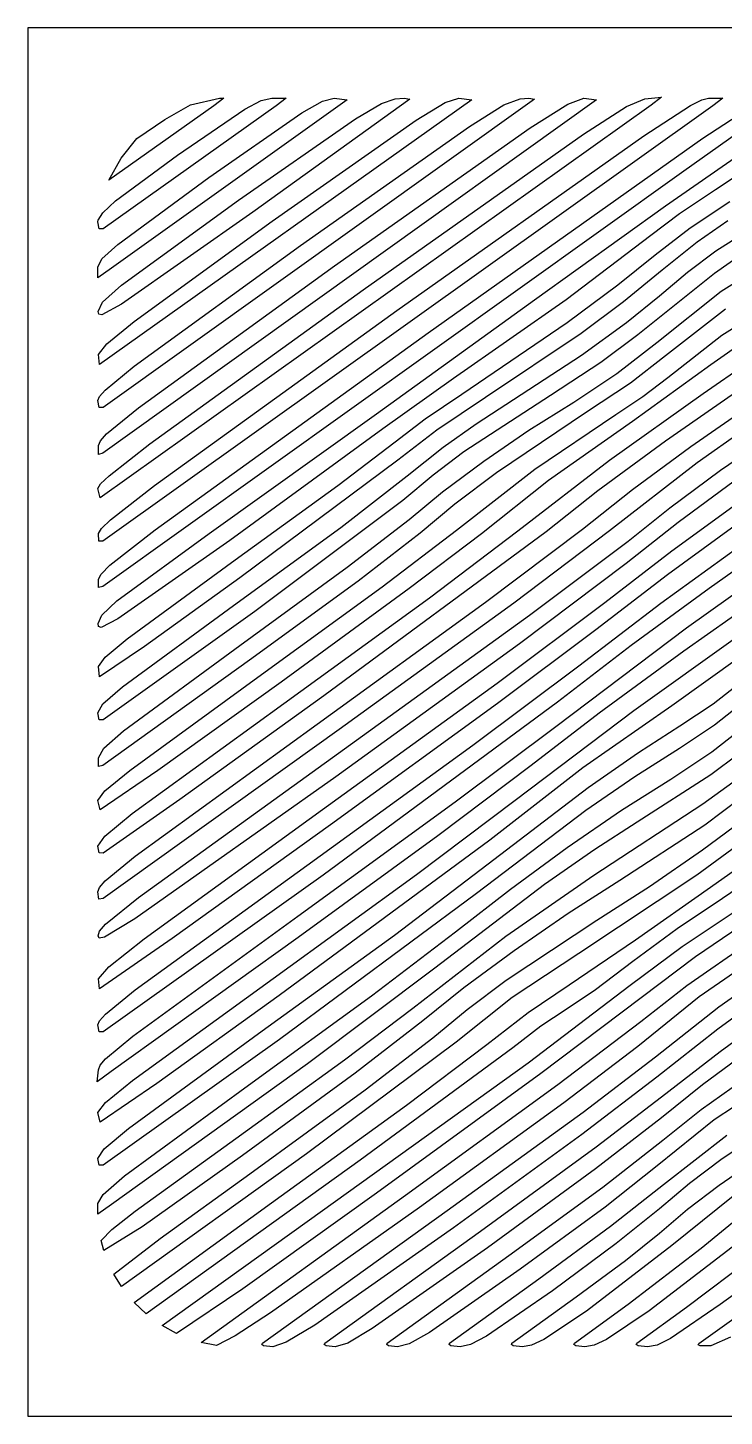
# Model space of a CAD drawing. Extents: x 0 to 100, y 0 to 100.
# Drawn here: x 0 to 50.2, y 0 to 100 of the extents above; entities that cross this region are included whole.
import ezdxf

# ---------------------------------------------------------------- set-up
doc = ezdxf.new("R2010")
doc.units = 0

msp = doc.modelspace()

# ---------------------------------------------------------------- linework, layer by layer
at = {"layer": 'Calque 1'}
for p, q in [((12.999681, 99.999614), (-0.000552, 99.999614)), ((-0.000552, 99.999614), (-0.000552, 86.999382)), ((86.999207, 99.999614), (12.999681, 99.999614)), ((32.002112, 94.814396), (5.168633, 75.743756)), ((44.917069, 94.414426), (5.21721, 66.15212)), ((49.378812, 94.379819), (5.402233, 63.025701)), ((36.523809, 94.849136), (5.424961, 72.642261)), ((17.904812, 94.381882), (5.424961, 85.519384)), ((13.408965, 94.383417), (5.835779, 89.016827)), ((23.010417, 94.815454), (6.0244, 82.684403)), ((9.867518, 93.387655), (11.723782, 94.451653)), ((10.794726, 90.830676), (15.639227, 94.144178)), ((11.723782, 94.451653), (13.814094, 94.927585)), ((14.123656, 94.927585), (13.408965, 94.383417)), ((13.814094, 94.927585), (14.123656, 94.927585)), ((13.814094, 94.927585), (13.814094, 94.927585)), ((15.639227, 94.144178), (16.822838, 94.761835)), ((27.531585, 94.849665), (16.216031, 86.729745)), ((16.822838, 94.761835), (17.579322, 94.927585)), ((17.579242, 94.927585), (18.620006, 94.927585)), ((17.579322, 94.927585), (17.579242, 94.927585)), ((18.620006, 94.927585), (17.904812, 94.381882)), ((19.753103, 93.878923), (21.240845, 94.712685)), ((21.240845, 94.712685), (22.081281, 94.927585)), ((22.081281, 94.927585), (23.010417, 94.815454)), ((22.081281, 94.927585), (22.081281, 94.927585)), ((40.995367, 94.813893), (23.334955, 82.189342)), ((23.622854, 93.449482), (25.481439, 94.54682)), ((25.481439, 94.54682), (26.482566, 94.882738)), ((26.482566, 94.882738), (27.125926, 94.920441)), ((27.125926, 94.92097), (27.531585, 94.849665)), ((27.125926, 94.920441), (27.125926, 94.92097)), ((27.984184, 93.338053), (30.083381, 94.60835)), ((30.083381, 94.60835), (31.074536, 94.927585)), ((31.074536, 94.927585), (31.075039, 94.927585)), ((31.075039, 94.927585), (31.075039, 94.927585)), ((31.075039, 94.927585), (32.002112, 94.814396)), ((31.835626, 92.890249), (34.31817, 94.438357)), ((34.31817, 94.438357), (35.474763, 94.882738)), ((35.474763, 94.882738), (36.118653, 94.92097)), ((36.118653, 94.92097), (36.523809, 94.849136)), ((36.118653, 94.92097), (36.118653, 94.92097)), ((36.20874, 92.792291), (38.925438, 94.504168)), ((38.925438, 94.504168), (40.066204, 94.927585)), ((40.046212, 92.335792), (43.155784, 94.329888)), ((40.066204, 94.927585), (40.995367, 94.813893)), ((40.066204, 94.927585), (40.066204, 94.927585)), ((43.155784, 94.329888), (44.466987, 94.882632)), ((44.398348, 92.21976), (47.753712, 94.389769)), ((44.466987, 94.882632), (45.666395, 94.996297)), ((45.666395, 94.996297), (44.917069, 94.414426)), ((47.753712, 94.389769), (48.582272, 94.810523)), ((48.582272, 94.810523), (49.049115, 94.927585)), ((48.645573, 92.047235), (52.231891, 94.374981)), ((49.049115, 94.927585), (50.093503, 94.927585)), ((49.049115, 94.927585), (49.049115, 94.927585)), ((50.093503, 94.927585), (49.378812, 94.379819)), ((7.871851, 92.024395), (9.867518, 93.387655)), ((13.038945, 89.22045), (19.753103, 93.878923)), ((15.181459, 87.579824), (23.622854, 93.449482)), ((17.611283, 86.068711), (27.984184, 93.338053)), ((45.965585, 87.168371), (54.834943, 93.347865)), ((52.879377, 93.653247), (47.265772, 89.681909)), ((6.719622, 90.61973), (7.871851, 92.024395)), ((19.662834, 84.326273), (31.835626, 92.890249)), ((22.106099, 82.853392), (36.20874, 92.792291)), ((24.166936, 81.135164), (40.046212, 92.335792)), ((26.602978, 79.643789), (44.398348, 92.21976)), ((28.846245, 78.035601), (48.645573, 92.047235)), ((54.074604, 91.308446), (49.562776, 88.339362)), ((5.835779, 89.016827), (6.719622, 90.61973)), ((6.328227, 87.526729), (10.794726, 90.830676)), ((47.265772, 89.681909), (5.399111, 59.751989)), ((6.480323, 84.398842), (13.038945, 89.22045)), ((49.562776, 88.339362), (46.95452, 86.599487)), ((5.397801, 86.67755), (6.328227, 87.526729)), ((6.761475, 81.453189), (15.181459, 87.579824)), ((36.523809, 80.397745), (45.965585, 87.168371)), ((47.722344, 85.585152), (50.590628, 87.49394)), ((49.574051, 83.934707), (54.508732, 87.0428)), ((-0.000552, 86.999382), (-0.000552, 12.999856)), ((5.050311, 86.017011), (5.054545, 86.051143)), ((5.141493, 85.5279), (5.050311, 86.017011)), ((5.054545, 86.051143), (5.064863, 86.136391)), ((5.064863, 86.136391), (5.397801, 86.67755)), ((16.216031, 86.729745), (6.754094, 80.096715)), ((7.67085, 78.839728), (17.611283, 86.068711)), ((46.95452, 86.599487), (44.89278, 85.031043)), ((50.45368, 86.085247), (48.237635, 84.549462)), ((5.424961, 85.519384), (5.141493, 85.5279)), ((44.89278, 85.031043), (38.802956, 80.404624)), ((45.216286, 83.647671), (47.722344, 85.585152)), ((5.336921, 83.351882), (6.480323, 84.398842)), ((7.677035, 75.628348), (19.662834, 84.326273)), ((48.237635, 84.549462), (45.712882, 82.540761)), ((51.984792, 84.059911), (49.479919, 82.296981)), ((5.050311, 82.755206), (5.336921, 83.351882)), ((42.530346, 81.491472), (45.216286, 83.647671)), ((47.536244, 82.400562), (49.574051, 83.934707)), ((49.979514, 81.032565), (54.576942, 83.942204)), ((5.050311, 81.997625), (5.050311, 82.755206)), ((6.0244, 82.684403), (5.050311, 81.997625)), ((23.334955, 82.189342), (5.39964, 69.355532)), ((7.985112, 72.635716), (22.106099, 82.853392)), ((45.712882, 82.540761), (42.929194, 80.267508)), ((49.479919, 82.296981), (43.965708, 77.890397)), ((45.516006, 80.689712), (47.536244, 82.400562)), ((5.388543, 80.232721), (6.761475, 81.453189)), ((8.807039, 70.040203), (24.166936, 81.135164)), ((38.863357, 78.779195), (42.530346, 81.491472)), ((45.328946, 77.33644), (49.979514, 81.032565)), ((5.064784, 79.574124), (5.388543, 80.232721)), ((6.754094, 80.096715), (5.345974, 79.333562)), ((25.133299, 72.198767), (36.523809, 80.397745)), ((38.802956, 80.404624), (30.678694, 74.745379)), ((42.929194, 80.267508), (39.888388, 77.986901)), ((43.144088, 78.775134), (45.516006, 80.689712)), ((50.018471, 77.858254), (54.508732, 80.698496)), ((5.115527, 79.361122), (5.064784, 79.574124)), ((5.345974, 79.333562), (5.115527, 79.361122)), ((9.123143, 67.029255), (26.602978, 79.643789)), ((50.286126, 79.737045), (45.965585, 76.36079)), ((5.697715, 77.227505), (7.67085, 78.839728)), ((9.172329, 63.849907), (28.846245, 78.035601)), ((31.274006, 73.619869), (38.863357, 78.779195)), ((39.895869, 76.418502), (43.144088, 78.775134)), ((5.10508, 76.476545), (5.697715, 77.227505)), ((39.888388, 77.986901), (32.987075, 73.368727)), ((43.965708, 77.890397), (41.291604, 75.888156)), ((42.441621, 75.110206), (45.328946, 77.33644)), ((46.115445, 74.82134), (50.018471, 77.858254)), ((51.801975, 77.535512), (49.222761, 75.713779)), ((5.168633, 75.743756), (5.10508, 76.476545)), ((32.320431, 71.462883), (39.895869, 76.418502)), ((45.965585, 76.36079), (43.427338, 74.414779)), ((5.578691, 73.905292), (7.677035, 75.628348)), ((41.291604, 75.888156), (37.671014, 73.504617)), ((39.341194, 73.046253), (42.441621, 75.110206)), ((49.222761, 75.713779), (43.567802, 71.650472)), ((48.663617, 73.666885), (51.874792, 75.869178)), ((30.678694, 74.745379), (25.582878, 71.110987)), ((43.427338, 74.414779), (40.270859, 72.310395)), ((44.334924, 73.452765), (46.115445, 74.82134)), ((5.050311, 73.147641), (5.166369, 73.442598)), ((5.139906, 72.642996), (5.050311, 73.147641)), ((5.166369, 73.442598), (5.578691, 73.905292)), ((28.631592, 71.838412), (31.274006, 73.619869)), ((32.987075, 73.368727), (29.487882, 71.017927)), ((37.671014, 73.504617), (31.414235, 69.448559)), ((36.114017, 71.010934), (39.341194, 73.046253)), ((41.919317, 68.856343), (48.663617, 73.666885)), ((42.368923, 72.142967), (44.334924, 73.452765)), ((50.755385, 73.569099), (45.946376, 70.223959)), ((5.424961, 72.642261), (5.139906, 72.642996)), ((5.675621, 70.74451), (7.985112, 72.635716)), ((13.082892, 63.585876), (25.133299, 72.198767)), ((40.270859, 72.310395), (33.767462, 67.937595)), ((36.533201, 68.21121), (42.368923, 72.142967)), ((47.781071, 69.840579), (51.702959, 72.547507)), ((25.582878, 71.110987), (14.567018, 63.067029)), ((26.482037, 70.185979), (28.631592, 71.838412)), ((29.487882, 71.017927), (26.672722, 68.867191)), ((29.928889, 69.801401), (32.320431, 71.462883)), ((32.862006, 68.779892), (36.114017, 71.010934)), ((43.567802, 71.650472), (37.537016, 67.404649)), ((51.581719, 71.01288), (48.242487, 68.659603)), ((5.099921, 69.906923), (5.238244, 70.245176)), ((5.238244, 70.245176), (5.675621, 70.74451)), ((5.868489, 67.737937), (8.807039, 70.040203)), ((22.350183, 67.042144), (26.482037, 70.185979)), ((45.946376, 70.223959), (41.089485, 66.654149)), ((49.9178, 68.129511), (53.752658, 70.774632)), ((5.100179, 69.27409), (5.099921, 69.906923)), ((5.39964, 69.355532), (5.100179, 69.27409)), ((27.345557, 67.7334), (29.928889, 69.801401)), ((31.414235, 69.448559), (29.202965, 67.787124)), ((43.588351, 66.754576), (47.781071, 69.840579)), ((26.672722, 68.867191), (15.287878, 60.390954)), ((29.883104, 66.565756), (32.862006, 68.779892)), ((30.883851, 63.818921), (36.533201, 68.21121)), ((35.321279, 63.776561), (41.919317, 68.856343)), ((48.242487, 68.659603), (41.913655, 63.761057)), ((46.259542, 65.431471), (49.9178, 68.129511)), ((5.058064, 66.82596), (5.245673, 67.144406)), ((5.245673, 67.144406), (5.868489, 67.737937)), ((5.961562, 64.554016), (9.123143, 67.029255)), ((14.941694, 61.675375), (22.350183, 67.042144)), ((22.549427, 64.016766), (27.345557, 67.7334)), ((29.202965, 67.787124), (27.019987, 65.956778)), ((33.767462, 67.937595), (30.78159, 65.679824)), ((37.537016, 67.404649), (32.693044, 63.556931)), ((50.910089, 67.353866), (46.871273, 64.376384)), ((5.21721, 66.15212), (5.058064, 66.82596)), ((27.475255, 64.581158), (29.883104, 66.565756)), ((41.089485, 66.654149), (37.366638, 63.70523)), ((39.970611, 63.893348), (43.588351, 66.754576)), ((46.422982, 62.326367), (52.118575, 66.487241)), ((59.064005, 66.74804), (49.113197, 59.607924)), ((27.019987, 65.956778), (16.363206, 57.959734)), ((30.78159, 65.679824), (28.280381, 63.597756)), ((43.27221, 63.03303), (46.259542, 65.431471)), ((52.426477, 65.217484), (46.101372, 60.603833)), ((5.310613, 63.927096), (5.961562, 64.554016)), ((14.837819, 58.391345), (22.549427, 64.016766)), ((23.023289, 61.139535), (27.475255, 64.581158)), ((46.871273, 64.376384), (43.127536, 61.416084)), ((45.626078, 58.552686), (53.484988, 64.256922)), ((5.102514, 63.575002), (5.310613, 63.927096)), ((5.113715, 63.015187), (5.102514, 63.575002)), ((5.402233, 63.025701), (5.113715, 63.015187)), ((5.909605, 61.283547), (9.172329, 63.849907)), ((6.425009, 58.727332), (13.082892, 63.585876)), ((14.567018, 63.067029), (6.490271, 57.424476)), ((37.366638, 63.70523), (21.341924, 51.887666)), ((28.280381, 63.597756), (23.804761, 60.145986)), ((25.529945, 59.72262), (30.883851, 63.818921)), ((32.693044, 63.556931), (27.492288, 59.620907)), ((28.944928, 58.938628), (35.321279, 63.776561)), ((32.997297, 58.62944), (39.970611, 63.893348)), ((41.913655, 63.761057), (35.019641, 58.555244)), ((36.155909, 57.687127), (43.27221, 63.03303)), ((41.582927, 58.595576), (46.422982, 62.326367)), ((5.288418, 60.658729), (5.909605, 61.283547)), ((7.158519, 55.988127), (14.941694, 61.675375)), ((15.282741, 55.500061), (23.023289, 61.139535)), ((43.127536, 61.416084), (35.433634, 55.632174)), ((5.099391, 60.292532), (5.288418, 60.658729)), ((5.10081, 59.677754), (5.099391, 60.292532)), ((5.099391, 60.292532), (5.099391, 60.292532)), ((15.287878, 60.390954), (8.403002, 55.448012)), ((23.804761, 60.145986), (15.990713, 54.464457)), ((46.101372, 60.603833), (40.935915, 56.626206)), ((47.477194, 56.784175), (52.235201, 60.158209)), ((5.399111, 59.751989), (5.10081, 59.677754)), ((16.578272, 53.225785), (25.529945, 59.72262)), ((27.492288, 59.620907), (18.254667, 52.876965)), ((49.113197, 59.607924), (43.488189, 55.506361)), ((52.910527, 59.071687), (47.269999, 55.101913)), ((5.327949, 57.705275), (6.425009, 58.727332)), ((6.827866, 52.541047), (14.837819, 58.391345)), ((18.46033, 51.337535), (28.944928, 58.938628)), ((20.861738, 49.843568), (32.997297, 58.62944)), ((35.019641, 58.555244), (22.435796, 49.454445)), ((33.828511, 52.786511), (41.582927, 58.595576)), ((39.703435, 54.048056), (45.626078, 58.552686)), ((5.064784, 57.091687), (5.327949, 57.705275)), ((5.106022, 56.870994), (5.064784, 57.091687)), ((6.490271, 57.424476), (5.298602, 56.815962)), ((16.363206, 57.959734), (5.424961, 50.160353)), ((22.829575, 48.075836), (36.155909, 57.687127)), ((5.298602, 56.815962), (5.106022, 56.870994)), ((40.935915, 56.626206), (33.845023, 51.329255)), ((38.050849, 49.686564), (47.477194, 56.784175)), ((43.682049, 50.824985), (51.175648, 56.177632)), ((8.403002, 55.448012), (5.170194, 53.262483)), ((5.588851, 54.664787), (7.158519, 55.988127)), ((6.893922, 49.370189), (15.282741, 55.500061)), ((35.433634, 55.632174), (22.210477, 46.061486)), ((43.488189, 55.506361), (38.172266, 51.432203)), ((47.269999, 55.101913), (41.17506, 50.64126)), ((5.10508, 53.994213), (5.588851, 54.664787)), ((15.990713, 54.464457), (5.399111, 46.873729)), ((32.076294, 48.325618), (39.703435, 54.048056)), ((51.312067, 54.669694), (46.41572, 51.154682)), ((5.170194, 53.262483), (5.10508, 53.994213)), ((7.346974, 46.513308), (16.578272, 53.225785)), ((5.411035, 51.305509), (6.827866, 52.541047)), ((18.254667, 52.876965), (9.368056, 46.501353)), ((21.236891, 43.686959), (33.828511, 52.786511)), ((49.381038, 51.319385), (51.51098, 52.964933)), ((5.050311, 50.668326), (5.411035, 51.305509)), ((7.533221, 43.407622), (18.46033, 51.337535)), ((21.341924, 51.887666), (10.952551, 44.409937)), ((38.172266, 51.432203), (21.281774, 38.97934)), ((33.845023, 51.329255), (21.823329, 42.584918)), ((46.41572, 51.154682), (40.010219, 46.694104)), ((46.996004, 49.734639), (49.381038, 51.319385)), ((51.641711, 51.468901), (49.499356, 49.781288)), ((5.139906, 50.161947), (5.050311, 50.668326)), ((5.424961, 50.160353), (5.139906, 50.161947)), ((35.134272, 44.380431), (43.682049, 50.824985)), ((41.17506, 50.64126), (36.265417, 46.867644)), ((22.435796, 49.454445), (5.424961, 37.29138)), ((5.479002, 48.117399), (6.893922, 49.370189)), ((7.751343, 40.346844), (20.861738, 49.843568)), ((30.810377, 44.240738), (38.050849, 49.686564)), ((44.013896, 47.812779), (46.996004, 49.734639)), ((49.499356, 49.781288), (46.970683, 48.100124)), ((49.305086, 47.85226), (51.728018, 49.755303)), ((5.099391, 47.424088), (5.479002, 48.117399)), ((7.982516, 37.36326), (22.829575, 48.075836)), ((20.108815, 39.669108), (32.076294, 48.325618)), ((46.970683, 48.100124), (43.736718, 46.060175)), ((5.099689, 46.792634), (5.099391, 47.424088)), ((40.39356, 45.274325), (44.013896, 47.812779)), ((46.332482, 45.88784), (49.305086, 47.85226)), ((51.206274, 47.681943), (49.23383, 46.197227)), ((5.399111, 46.873729), (5.099689, 46.792634)), ((9.368056, 46.501353), (5.220332, 43.670317)), ((5.557433, 45.032956), (7.346974, 46.513308)), ((22.210477, 46.061486), (7.711702, 35.821634)), ((36.265417, 46.867644), (29.558704, 41.800367)), ((40.010219, 46.694104), (33.309046, 41.493275)), ((43.736718, 46.060175), (40.207657, 43.632591)), ((49.23383, 46.197227), (43.91766, 42.790367)), ((5.057032, 44.344686), (5.557433, 45.032956)), ((32.680105, 39.389549), (40.39356, 45.274325)), ((42.789309, 43.649068), (46.332482, 45.88784)), ((48.658293, 44.100281), (51.234466, 45.990359)), ((5.220332, 43.670317), (5.057032, 44.344686)), ((5.057032, 44.344686), (5.057032, 44.344686)), ((10.952551, 44.409937), (5.424961, 40.557842)), ((19.46646, 36.017148), (30.810377, 44.240738)), ((28.0122, 39.015363), (35.134272, 44.380431)), ((40.802089, 38.964761), (48.658293, 44.100281)), ((51.342945, 44.487265), (48.788481, 42.578975)), ((5.562339, 41.783388), (7.533221, 43.407622)), ((8.376989, 34.378936), (21.236891, 43.686959)), ((40.207657, 43.632591), (32.327152, 37.659415)), ((38.858608, 40.949881), (42.789309, 43.649068)), ((48.62983, 40.800018), (52.025015, 43.311836)), ((21.823329, 42.584918), (10.415982, 34.399996)), ((43.91766, 42.790367), (40.856002, 40.828301)), ((48.788481, 42.578975), (42.668643, 38.586487)), ((5.050311, 41.052903), (5.562339, 41.783388)), ((5.141454, 40.565373), (5.050311, 41.052903)), ((33.309046, 41.493275), (18.116197, 30.293804)), ((29.558704, 41.800367), (19.479372, 34.487514)), ((51.808066, 41.600093), (48.203918, 38.976214)), ((5.424961, 40.557842), (5.141454, 40.565373)), ((5.569091, 38.553956), (7.751343, 40.346844)), ((34.789894, 37.967396), (38.858608, 40.949881)), ((40.856002, 40.828301), (37.236638, 38.29991)), ((44.802509, 38.158506), (48.62983, 40.800018)), ((49.194, 38.096611), (52.476086, 40.424069)), ((7.748807, 30.71674), (20.108815, 39.669108)), ((17.68108, 31.531619), (28.0122, 39.015363)), ((26.420803, 34.658759), (32.680105, 39.389549)), ((53.109111, 39.372963), (50.053895, 37.27651)), ((5.050311, 37.776096), (5.160447, 38.082927)), ((5.160447, 38.082927), (5.569091, 38.553956)), ((21.281774, 38.97934), (5.424961, 27.68019)), ((37.236638, 38.29991), (29.329929, 32.269065)), ((34.439728, 34.574238), (40.802089, 38.964761)), ((42.668643, 38.586487), (38.943302, 36.211205)), ((48.203918, 38.976214), (39.706636, 33.329461)), ((41.020238, 35.727747), (44.802509, 38.158506)), ((43.804683, 34.31699), (49.194, 38.096611)), ((5.133536, 37.238602), (5.050311, 37.776096)), ((5.424961, 37.29138), (5.133536, 37.238602)), ((5.607983, 35.428051), (7.982516, 37.36326)), ((32.327152, 37.659415), (18.151889, 27.141576)), ((30.832681, 34.878727), (34.789894, 37.967396)), ((50.053895, 37.27651), (46.796296, 35.099835)), ((7.57361, 27.379469), (19.46646, 36.017148)), ((38.943302, 36.211205), (35.050409, 33.53016)), ((47.166349, 33.828468), (50.912758, 36.339092)), ((5.179569, 34.934092), (5.607983, 35.428051)), ((7.711702, 35.821634), (5.517939, 34.495494)), ((34.472626, 31.402668), (41.020238, 35.727747)), ((46.796296, 35.099835), (43.609341, 32.742404)), ((52.001597, 35.721027), (48.121312, 33.09255)), ((5.065287, 34.610519), (5.179569, 34.934092)), ((5.150348, 34.423862), (5.065287, 34.610519)), ((5.065287, 34.610519), (5.065287, 34.610519)), ((5.517939, 34.495494), (5.150348, 34.423862)), ((10.415982, 34.399996), (5.16813, 30.781288)), ((5.849306, 32.372263), (8.376989, 34.378936)), ((19.479372, 34.487514), (5.999079, 24.826636)), ((16.897624, 27.747897), (26.420803, 34.658759)), ((24.779852, 30.286459), (30.832681, 34.878727)), ((27.752247, 29.390164), (34.439728, 34.574238)), ((39.008587, 31.061905), (43.804683, 34.31699)), ((47.495219, 31.014343), (52.128702, 34.239468)), ((54.209198, 34.244653), (48.385157, 30.195052)), ((35.050409, 33.53016), (31.418534, 30.848759)), ((39.706636, 33.329461), (34.895899, 30.168375)), ((43.419185, 31.055687), (47.166349, 33.828468)), ((48.121312, 33.09255), (44.207749, 30.131711)), ((49.793192, 29.489789), (55.857682, 33.774384)), ((5.10508, 31.513019), (5.849306, 32.372263)), ((29.329929, 32.269065), (20.165062, 25.381345)), ((43.609341, 32.742404), (40.902981, 30.705581)), ((56.187336, 32.593338), (49.715933, 27.867979)), ((5.16813, 30.781288), (5.10508, 31.513019)), ((7.558922, 24.184348), (17.68108, 31.531619)), ((31.656747, 29.298462), (34.472626, 31.402668)), ((36.055642, 29.068295), (39.008587, 31.061905)), ((36.061853, 25.449498), (43.419185, 31.055687)), ((44.167453, 28.437771), (47.495219, 31.014343)), ((49.88925, 26.279588), (56.590914, 31.154159)), ((5.591669, 28.953589), (7.748807, 30.71674)), ((18.116197, 30.293804), (9.290564, 23.969533)), ((15.915783, 23.838048), (24.779852, 30.286459)), ((31.418534, 30.848759), (28.476252, 28.472405)), ((34.895899, 30.168375), (30.882899, 26.935019)), ((44.207749, 30.131711), (36.980664, 24.677474)), ((40.902981, 30.705581), (38.800863, 29.299729)), ((48.385157, 30.195052), (43.961766, 26.623922)), ((22.830011, 25.657854), (27.752247, 29.390164)), ((29.180149, 27.257493), (31.656747, 29.298462)), ((33.076662, 26.782566), (36.055642, 29.068295)), ((38.800863, 29.299729), (36.980879, 28.089947)), ((45.225255, 25.878751), (49.793192, 29.489789)), ((5.050311, 28.1861), (5.168992, 28.483497)), ((5.139876, 27.680703), (5.050311, 28.1861)), ((5.050311, 28.1861), (5.050311, 28.1861)), ((5.168992, 28.483497), (5.591669, 28.953589)), ((28.476252, 28.472405), (23.584681, 24.697923)), ((36.980879, 28.089947), (34.953032, 26.524704)), ((38.203342, 23.887764), (44.167453, 28.437771)), ((5.424961, 27.68019), (5.139876, 27.680703)), ((18.151889, 27.141576), (5.424961, 18.077706)), ((5.603573, 25.729956), (7.57361, 27.379469)), ((7.257992, 20.72852), (16.897624, 27.747897)), ((24.316782, 23.5191), (29.180149, 27.257493)), ((49.715933, 27.867979), (45.327067, 24.426137)), ((30.882899, 26.935019), (20.094388, 18.895664)), ((34.953032, 26.524704), (23.95179, 18.441852)), ((27.283714, 22.399683), (33.076662, 26.782566)), ((43.961766, 26.623922), (38.637159, 22.574155)), ((45.666157, 22.995219), (49.88925, 26.279588)), ((52.11124, 26.43583), (48.626956, 23.870122)), ((5.099921, 24.947022), (5.223974, 25.272962)), ((5.223974, 25.272962), (5.603573, 25.729956)), ((20.165062, 25.381345), (6.0244, 15.241694)), ((14.992335, 19.991276), (22.830011, 25.657854)), ((21.236573, 14.811217), (36.061853, 25.449498)), ((40.012997, 21.895979), (45.225255, 25.878751)), ((4.99967, 24.07784), (5.099921, 24.947022)), ((5.999079, 24.826636), (4.99967, 24.07784)), ((5.602815, 22.585222), (7.558922, 24.184348)), ((23.584681, 24.697923), (15.466203, 18.771707)), ((36.980664, 24.677474), (25.133484, 16.054572)), ((45.327067, 24.426137), (39.927576, 20.281729)), ((48.519721, 22.087075), (51.507144, 24.204972)), ((53.908526, 24.257677), (49.469994, 21.347959)), ((9.290564, 23.969533), (5.218295, 21.190128)), ((6.971055, 17.307849), (15.915783, 23.838048)), ((15.991321, 17.465858), (24.316782, 23.5191)), ((27.231548, 15.918127), (38.203342, 23.887764)), ((48.626956, 23.870122), (45.66875, 21.489874)), ((5.057587, 21.864524), (5.602815, 22.585222)), ((17.564981, 15.364169), (27.283714, 22.399683)), ((38.637159, 22.574155), (28.229423, 15.032409)), ((40.970447, 19.395095), (45.666157, 22.995219)), ((45.762782, 19.882242), (48.519721, 22.087075)), ((48.364639, 5.239213), (71.820027, 22.036106)), ((5.218295, 21.190128), (5.057587, 21.864524)), ((30.2293, 14.810185), (40.012997, 21.895979)), ((45.66875, 21.489874), (40.923126, 17.810825)), ((49.469994, 21.347959), (45.36694, 18.024975)), ((5.507963, 19.260958), (7.257992, 20.72852)), ((39.927576, 20.281729), (30.678879, 13.560137)), ((45.804137, 16.691212), (50.374315, 20.232698)), ((52.436101, 20.140774), (50.045786, 18.533758)), ((5.050311, 18.570677), (5.507963, 19.260958)), ((7.737267, 14.7596), (14.992335, 19.991276)), ((32.627162, 13.331749), (40.970447, 19.395095)), ((41.43645, 16.50388), (45.762782, 19.882242)), ((5.141444, 18.084469), (5.050311, 18.570677)), ((5.050311, 18.570677), (5.050311, 18.570677)), ((5.424961, 18.077706), (5.141444, 18.084469)), ((20.094388, 18.895664), (6.751077, 9.333026)), ((15.466203, 18.771707), (8.236873, 13.644367)), ((23.95179, 18.441852), (8.533494, 7.362597)), ((45.36694, 18.024975), (41.597836, 15.067076)), ((50.045786, 18.533758), (47.690455, 16.764207)), ((49.813121, 16.646362), (52.194073, 18.271156)), ((5.431044, 15.977039), (6.971055, 17.307849)), ((9.537586, 12.807699), (15.991321, 17.465858)), ((40.923126, 17.810825), (33.141353, 12.122498)), ((25.133484, 16.054572), (15.504475, 9.185667)), ((34.676146, 11.564413), (41.43645, 16.50388)), ((41.996543, 13.690606), (45.804137, 16.691212)), ((47.690455, 16.764207), (45.514233, 14.934725)), ((47.541881, 14.921133), (49.813121, 16.646362)), ((5.050311, 15.311464), (5.431044, 15.977039)), ((5.050311, 14.554916), (5.050311, 15.311464)), ((6.0244, 15.241694), (5.050311, 14.554916)), ((7.668413, 8.188387), (17.564981, 15.364169)), ((12.487766, 5.315704), (27.231548, 15.918127)), ((28.229423, 15.032409), (17.484108, 7.446047)), ((41.597836, 15.067076), (35.482807, 10.579979)), ((50.842482, 15.8453), (46.415985, 12.299769)), ((6.063288, 13.437091), (7.737267, 14.7596)), ((9.67501, 6.528023), (21.236573, 14.811217)), ((16.905588, 5.258845), (30.2293, 14.810185)), ((45.514233, 14.934725), (42.390834, 12.43079)), ((45.516799, 13.193768), (47.541881, 14.921133)), ((48.523785, 12.092018), (51.726483, 14.712095)), ((5.277694, 12.649601), (6.063288, 13.437091)), ((8.236873, 13.644367), (5.479227, 11.925622)), ((30.678879, 13.560137), (20.690828, 6.566847)), ((21.401514, 5.258342), (32.627162, 13.331749)), ((36.823819, 9.888016), (41.996543, 13.690606)), ((43.075469, 11.222638), (45.516799, 13.193768)), ((57.356809, 13.402022), (49.887499, 8.052471)), ((-0.000552, 12.999856), (-0.000552, -0.000351)), ((5.479227, 11.925622), (5.277694, 12.649601)), ((6.198125, 10.23581), (9.537586, 12.807699)), ((33.141353, 12.122498), (24.828377, 6.30792)), ((42.390834, 12.43079), (37.81291, 9.034841)), ((46.415985, 12.299769), (40.271653, 7.56413)), ((43.268796, 8.073161), (48.523785, 12.092018)), ((50.762396, 12.182982), (44.783957, 7.588948)), ((25.897891, 5.257813), (34.676146, 11.564413)), ((39.521322, 8.598173), (43.075469, 11.222638)), ((47.465453, 7.843715), (52.26102, 11.444002)), ((6.751077, 9.333026), (6.198125, 10.23581)), ((35.482807, 10.579979), (28.949875, 6.039199)), ((15.504475, 9.185667), (10.716303, 5.956497)), ((30.394241, 5.259374), (36.823819, 9.888016)), ((37.81291, 9.034841), (33.068077, 5.770105)), ((8.533494, 7.362597), (7.668413, 8.188387)), ((34.890088, 5.256278), (39.521322, 8.598173)), ((39.386861, 5.256278), (43.268796, 8.073161)), ((49.887499, 8.052471), (46.313948, 5.589613)), ((17.484108, 7.446047), (14.944278, 5.787842)), ((40.271653, 7.56413), (37.196309, 5.524374)), ((44.783957, 7.588948), (41.707066, 5.518279)), ((43.883238, 5.254215), (47.465453, 7.843715)), ((10.716303, 5.956497), (9.67501, 6.528023)), ((20.690828, 6.566847), (18.632526, 5.32241)), ((24.828377, 6.30792), (23.062706, 5.270568)), ((28.949875, 6.039199), (27.485671, 5.217672)), ((13.609148, 5.097635), (12.487766, 5.315704)), ((14.944278, 5.787842), (13.609148, 5.097635)), ((16.870407, 5.157188), (16.905588, 5.258845)), ((16.99665, 5.076303), (16.870407, 5.157188)), ((17.654887, 5.003575), (16.99665, 5.076303)), ((18.632526, 5.32241), (17.654887, 5.003575)), ((21.367004, 5.156954), (21.401514, 5.258342)), ((21.494743, 5.076402), (21.367004, 5.156954)), ((22.157031, 5.004078), (21.494743, 5.076402)), ((23.062706, 5.270568), (22.157031, 5.004078)), ((25.864078, 5.156753), (25.897891, 5.257813)), ((25.992595, 5.076174), (25.864078, 5.156753)), ((26.655445, 5.003575), (25.992595, 5.076174)), ((27.485671, 5.217672), (26.655445, 5.003575)), ((30.359702, 5.157434), (30.394241, 5.259374)), ((30.488078, 5.076389), (30.359702, 5.157434)), ((31.154388, 5.003575), (30.488078, 5.076389)), ((31.906792, 5.165047), (31.154388, 5.003575)), ((33.068077, 5.770105), (31.906792, 5.165047)), ((34.856724, 5.156373), (34.890088, 5.256278)), ((34.984713, 5.07622), (34.856724, 5.156373)), ((35.640419, 5.003575), (34.984713, 5.07622)), ((36.309403, 5.118857), (35.640419, 5.003575)), ((37.196309, 5.524374), (36.309403, 5.118857)), ((39.354875, 5.156485), (39.386861, 5.256278)), ((39.486295, 5.076319), (39.354875, 5.156485)), ((40.152723, 5.003575), (39.486295, 5.076319)), ((40.827958, 5.115796), (40.152723, 5.003575)), ((41.707066, 5.518279), (40.827958, 5.115796)), ((43.852749, 5.155357), (43.883238, 5.254215)), ((43.986455, 5.075833), (43.852749, 5.155357)), ((44.656825, 5.003575), (43.986455, 5.075833)), ((45.359156, 5.128062), (44.656825, 5.003575)), ((46.313948, 5.589613), (45.359156, 5.128062)), ((48.319356, 5.130432), (48.364639, 5.239213)), ((48.454732, 5.062306), (48.319356, 5.130432)), ((49.22247, 5.057841), (48.454732, 5.062306)), ((50.638506, 5.691639), (49.22247, 5.057841)), ((-0.000552, -0.000351), (12.999681, -0.000351)), ((12.999681, -0.000351), (86.999207, -0.000351))]:
    msp.add_line(p, q, dxfattribs=at)

doc.saveas('drawing.dxf')
